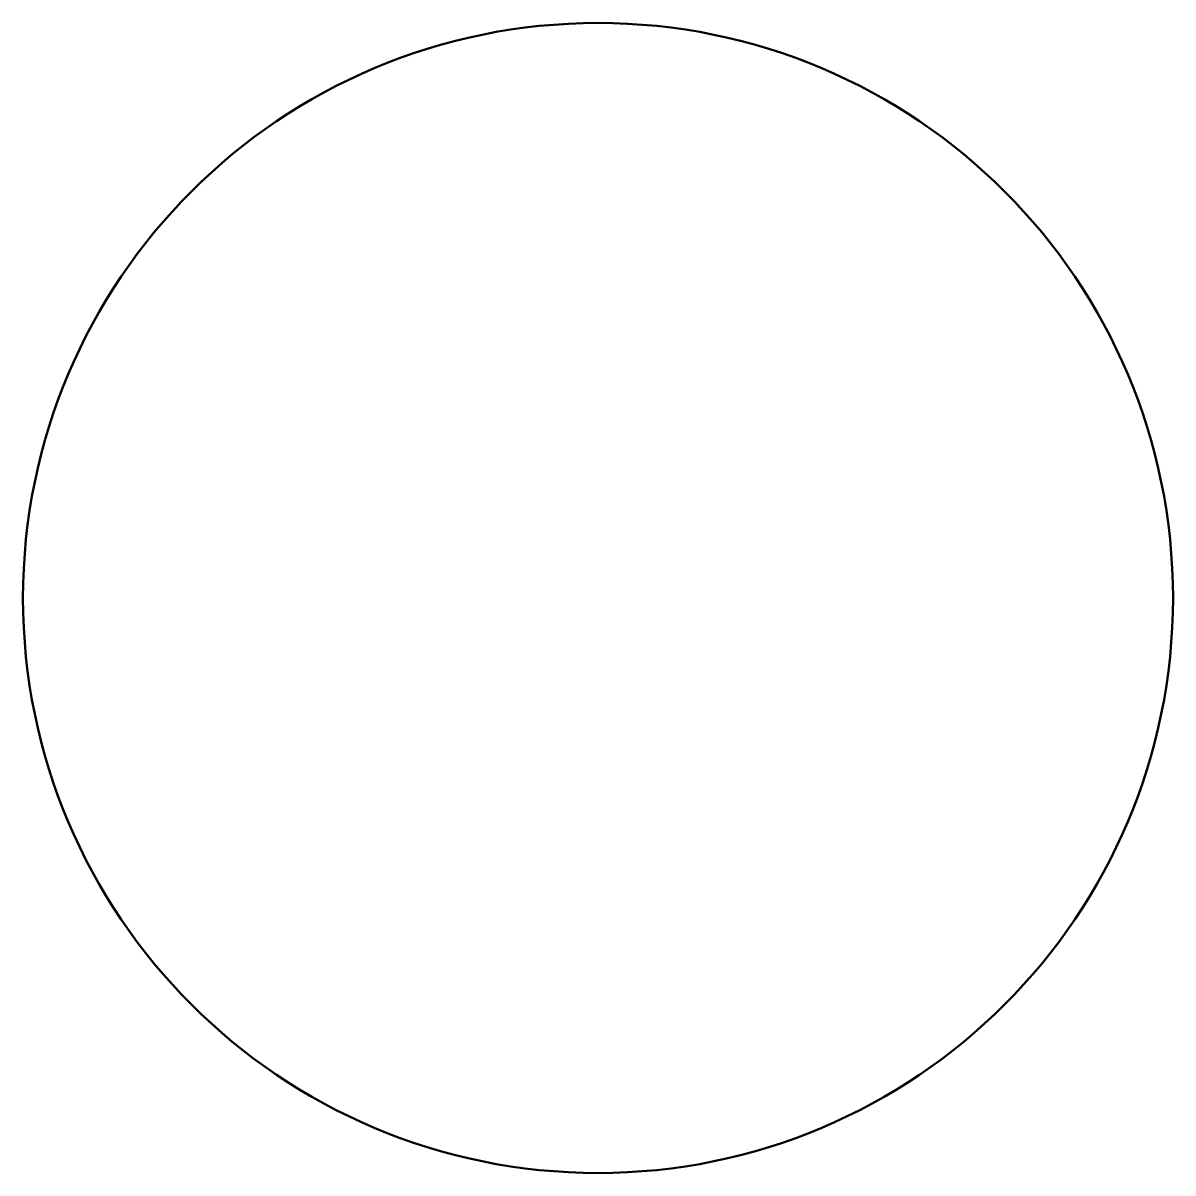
# Model space of a CAD drawing. Header units: millimetres. Extents: x 101 to 109, y 144.5 to 152.5.
import ezdxf

# ---------------------------------------------------------------- set-up
doc = ezdxf.new("R2010")
doc.units = ezdxf.units.MM
doc.layers.add('Visible (ISO)', color=7, linetype='Continuous', lineweight=50)

msp = doc.modelspace()

# ---------------------------------------------------------------- linework, layer by layer
at = {"layer": 'Visible (ISO)'}
msp.add_circle((105, 148.5), 4, dxfattribs=at)

doc.saveas('drawing.dxf')
